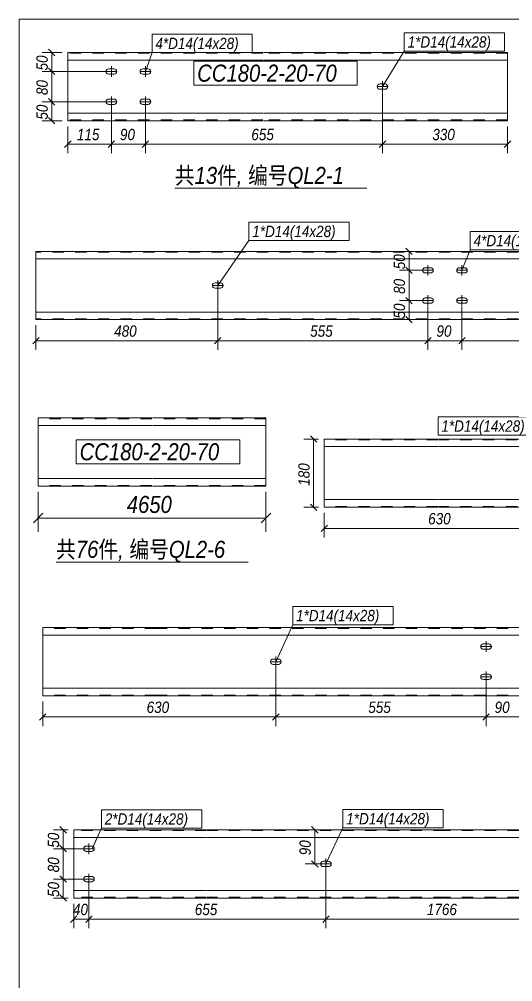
# Model space of a CAD drawing. Header units: millimetres. Extents: x 181 to 4047, y 165 to 2266.
# Drawn here: x 1558.9 to 1645.8, y 770.9 to 940.3 of the extents above; entities that cross this region are included whole.
import ezdxf

# ---------------------------------------------------------------- set-up
doc = ezdxf.new("R2010")
doc.units = ezdxf.units.MM
doc.linetypes.add('XKITLINE00', pattern=[0])
doc.linetypes.add('XKITLINE02', pattern=[4, 2, -2])
for name, color, linetype, lineweight in [('Bolt', 7, 'Continuous', 0), ('BoltMark', 3, 'Continuous', 0), ('DrawingSheet', 5, 'Continuous', 0), ('OtherObjectType', 1, 'Continuous', 0), ('Part', 2, 'Continuous', 0), ('PartMark', 3, 'Continuous', 0), ('Z-DIMENSIONS', 1, 'Continuous', 0)]:
    doc.layers.add(name, color=color, linetype=linetype, lineweight=lineweight)
doc.styles.add('Arial Italic', font='ariali.ttf')

msp = doc.modelspace()

# ---------------------------------------------------------------- linework, layer by layer
at = {"layer": 'Bolt', "color": 3, "linetype": 'XKITLINE00', "lineweight": 0}
for p, q in [((1575.14, 932.02), (1575.14, 930.16)), ((1581.14, 932.02), (1581.14, 930.16)), ((1574.24, 931.27), (1574.21, 931.09)), ((1574.21, 931.09), (1574.21, 931.09)), ((1574.21, 931.09), (1574.24, 930.91)), ((1576.08, 931.09), (1574.21, 931.09)), ((1574.35, 931.42), (1574.24, 931.27)), ((1574.24, 930.91), (1574.35, 930.76)), ((1574.5, 931.52), (1574.35, 931.42)), ((1574.35, 930.76), (1574.5, 930.66)), ((1574.68, 931.56), (1574.5, 931.52)), ((1574.5, 930.66), (1574.68, 930.62)), ((1575.61, 931.56), (1574.68, 931.56)), ((1574.68, 930.62), (1575.61, 930.62)), ((1575.79, 931.52), (1575.61, 931.56)), ((1575.61, 930.62), (1575.79, 930.66)), ((1575.94, 931.42), (1575.79, 931.52)), ((1575.79, 930.66), (1575.94, 930.76)), ((1576.04, 931.27), (1575.94, 931.42)), ((1575.94, 930.76), (1576.04, 930.91)), ((1576.08, 931.09), (1576.04, 931.27)), ((1576.04, 930.91), (1576.08, 931.09)), ((1576.08, 931.09), (1576.08, 931.09)), ((1580.24, 931.27), (1580.21, 931.09)), ((1580.21, 931.09), (1580.21, 931.09)), ((1580.21, 931.09), (1580.24, 930.91)), ((1582.08, 931.09), (1580.21, 931.09)), ((1580.35, 931.42), (1580.24, 931.27)), ((1580.24, 930.91), (1580.35, 930.76)), ((1580.5, 931.52), (1580.35, 931.42)), ((1580.35, 930.76), (1580.5, 930.66)), ((1580.68, 931.56), (1580.5, 931.52)), ((1580.5, 930.66), (1580.68, 930.62)), ((1581.61, 931.56), (1580.68, 931.56)), ((1580.68, 930.62), (1581.61, 930.62)), ((1581.79, 931.52), (1581.61, 931.56)), ((1581.61, 930.62), (1581.79, 930.66)), ((1581.94, 931.42), (1581.79, 931.52)), ((1581.79, 930.66), (1581.94, 930.76)), ((1582.04, 931.27), (1581.94, 931.42)), ((1581.94, 930.76), (1582.04, 930.91)), ((1582.08, 931.09), (1582.04, 931.27)), ((1582.04, 930.91), (1582.08, 931.09)), ((1582.08, 931.09), (1582.08, 931.09)), ((1621.97, 928.6), (1621.93, 928.42)), ((1621.93, 928.42), (1621.93, 928.42)), ((1621.93, 928.42), (1621.97, 928.25)), ((1623.8, 928.42), (1621.93, 928.42)), ((1622.07, 928.75), (1621.97, 928.6)), ((1621.97, 928.25), (1622.07, 928.09)), ((1622.22, 928.86), (1622.07, 928.75)), ((1622.4, 928.89), (1622.22, 928.86)), ((1623.33, 928.89), (1622.4, 928.89)), ((1622.87, 929.36), (1622.87, 927.49)), ((1623.51, 928.86), (1623.33, 928.89)), ((1623.66, 928.75), (1623.51, 928.86)), ((1623.77, 928.6), (1623.66, 928.75)), ((1623.66, 928.09), (1623.77, 928.25)), ((1623.8, 928.42), (1623.77, 928.6)), ((1623.77, 928.25), (1623.8, 928.42)), ((1623.8, 928.42), (1623.8, 928.42)), ((1575.14, 926.69), (1575.14, 924.82)), ((1581.14, 926.69), (1581.14, 924.82)), ((1622.07, 928.09), (1622.22, 927.99)), ((1622.22, 927.99), (1622.4, 927.96)), ((1622.4, 927.96), (1623.33, 927.96)), ((1623.33, 927.96), (1623.51, 927.99)), ((1623.51, 927.99), (1623.66, 928.09)), ((1574.24, 925.94), (1574.21, 925.76)), ((1574.21, 925.76), (1574.21, 925.76)), ((1574.21, 925.76), (1574.24, 925.58)), ((1576.08, 925.76), (1574.21, 925.76)), ((1574.35, 926.09), (1574.24, 925.94)), ((1574.24, 925.58), (1574.35, 925.43)), ((1574.5, 926.19), (1574.35, 926.09)), ((1574.35, 925.43), (1574.5, 925.33)), ((1574.68, 926.22), (1574.5, 926.19)), ((1574.5, 925.33), (1574.68, 925.29)), ((1575.61, 926.22), (1574.68, 926.22)), ((1574.68, 925.29), (1575.61, 925.29)), ((1575.79, 926.19), (1575.61, 926.22)), ((1575.61, 925.29), (1575.79, 925.33)), ((1575.94, 926.09), (1575.79, 926.19)), ((1575.79, 925.33), (1575.94, 925.43)), ((1576.04, 925.94), (1575.94, 926.09)), ((1575.94, 925.43), (1576.04, 925.58)), ((1576.08, 925.76), (1576.04, 925.94)), ((1576.04, 925.58), (1576.08, 925.76)), ((1576.08, 925.76), (1576.08, 925.76)), ((1580.24, 925.94), (1580.21, 925.76)), ((1580.21, 925.76), (1580.21, 925.76)), ((1580.21, 925.76), (1580.24, 925.58)), ((1582.08, 925.76), (1580.21, 925.76)), ((1580.35, 926.09), (1580.24, 925.94)), ((1580.24, 925.58), (1580.35, 925.43)), ((1580.5, 926.19), (1580.35, 926.09)), ((1580.35, 925.43), (1580.5, 925.33)), ((1580.68, 926.22), (1580.5, 926.19)), ((1580.5, 925.33), (1580.68, 925.29)), ((1581.61, 926.22), (1580.68, 926.22)), ((1580.68, 925.29), (1581.61, 925.29)), ((1581.79, 926.19), (1581.61, 926.22)), ((1581.61, 925.29), (1581.79, 925.33)), ((1581.94, 926.09), (1581.79, 926.19)), ((1581.79, 925.33), (1581.94, 925.43)), ((1582.04, 925.94), (1581.94, 926.09)), ((1581.94, 925.43), (1582.04, 925.58)), ((1582.08, 925.76), (1582.04, 925.94)), ((1582.04, 925.58), (1582.08, 925.76)), ((1582.08, 925.76), (1582.08, 925.76)), ((1629.97, 896.27), (1629.93, 896.1)), ((1629.93, 896.1), (1629.93, 896.1)), ((1629.93, 896.1), (1629.97, 895.92)), ((1631.8, 896.1), (1629.93, 896.1)), ((1630.07, 896.43), (1629.97, 896.27)), ((1630.22, 896.53), (1630.07, 896.43)), ((1630.4, 896.56), (1630.22, 896.53)), ((1631.33, 896.56), (1630.4, 896.56)), ((1630.86, 897.03), (1630.86, 895.16)), ((1631.51, 896.53), (1631.33, 896.56)), ((1631.66, 896.43), (1631.51, 896.53)), ((1631.76, 896.27), (1631.66, 896.43)), ((1631.8, 896.1), (1631.76, 896.27)), ((1631.76, 895.92), (1631.8, 896.1)), ((1631.8, 896.1), (1631.8, 896.1)), ((1635.97, 896.27), (1635.93, 896.1)), ((1635.93, 896.1), (1635.93, 896.1)), ((1635.93, 896.1), (1635.97, 895.92)), ((1637.8, 896.1), (1635.93, 896.1)), ((1636.07, 896.43), (1635.97, 896.27)), ((1636.22, 896.53), (1636.07, 896.43)), ((1636.4, 896.56), (1636.22, 896.53)), ((1637.33, 896.56), (1636.4, 896.56)), ((1636.86, 897.03), (1636.86, 895.16)), ((1637.51, 896.53), (1637.33, 896.56)), ((1637.66, 896.43), (1637.51, 896.53)), ((1637.76, 896.27), (1637.66, 896.43)), ((1637.8, 896.1), (1637.76, 896.27)), ((1637.76, 895.92), (1637.8, 896.1)), ((1637.8, 896.1), (1637.8, 896.1)), ((1593.86, 894.36), (1593.86, 892.5)), ((1629.97, 895.92), (1630.07, 895.77)), ((1630.07, 895.77), (1630.22, 895.66)), ((1630.22, 895.66), (1630.4, 895.63)), ((1630.4, 895.63), (1631.33, 895.63)), ((1631.33, 895.63), (1631.51, 895.66)), ((1631.51, 895.66), (1631.66, 895.77)), ((1631.66, 895.77), (1631.76, 895.92)), ((1635.97, 895.92), (1636.07, 895.77)), ((1636.07, 895.77), (1636.22, 895.66)), ((1636.22, 895.66), (1636.4, 895.63)), ((1636.4, 895.63), (1637.33, 895.63)), ((1637.33, 895.63), (1637.51, 895.66)), ((1637.51, 895.66), (1637.66, 895.77)), ((1637.66, 895.77), (1637.76, 895.92)), ((1592.97, 893.61), (1592.93, 893.43)), ((1592.93, 893.43), (1592.93, 893.43)), ((1592.93, 893.43), (1592.97, 893.25)), ((1594.8, 893.43), (1592.93, 893.43)), ((1593.07, 893.76), (1592.97, 893.61)), ((1592.97, 893.25), (1593.07, 893.1)), ((1593.22, 893.86), (1593.07, 893.76)), ((1593.07, 893.1), (1593.22, 893)), ((1593.4, 893.9), (1593.22, 893.86)), ((1593.22, 893), (1593.4, 892.96)), ((1594.33, 893.9), (1593.4, 893.9)), ((1593.4, 892.96), (1594.33, 892.96)), ((1594.51, 893.86), (1594.33, 893.9)), ((1594.33, 892.96), (1594.51, 893)), ((1594.66, 893.76), (1594.51, 893.86)), ((1594.51, 893), (1594.66, 893.1)), ((1594.76, 893.61), (1594.66, 893.76)), ((1594.66, 893.1), (1594.76, 893.25)), ((1594.8, 893.43), (1594.76, 893.61)), ((1594.76, 893.25), (1594.8, 893.43)), ((1594.8, 893.43), (1594.8, 893.43)), ((1629.97, 890.94), (1629.93, 890.76)), ((1630.07, 891.09), (1629.97, 890.94)), ((1630.22, 891.19), (1630.07, 891.09)), ((1630.4, 891.23), (1630.22, 891.19)), ((1631.33, 891.23), (1630.4, 891.23)), ((1630.86, 891.7), (1630.86, 889.83)), ((1631.51, 891.19), (1631.33, 891.23)), ((1631.66, 891.09), (1631.51, 891.19)), ((1631.76, 890.94), (1631.66, 891.09)), ((1631.8, 890.76), (1631.76, 890.94)), ((1635.97, 890.94), (1635.93, 890.76)), ((1636.07, 891.09), (1635.97, 890.94)), ((1636.22, 891.19), (1636.07, 891.09)), ((1636.4, 891.23), (1636.22, 891.19)), ((1637.33, 891.23), (1636.4, 891.23)), ((1636.86, 891.7), (1636.86, 889.83)), ((1637.51, 891.19), (1637.33, 891.23)), ((1637.66, 891.09), (1637.51, 891.19)), ((1637.76, 890.94), (1637.66, 891.09)), ((1637.8, 890.76), (1637.76, 890.94)), ((1629.93, 890.76), (1629.93, 890.76)), ((1629.93, 890.76), (1629.97, 890.58)), ((1631.8, 890.76), (1629.93, 890.76)), ((1629.97, 890.58), (1630.07, 890.43)), ((1630.07, 890.43), (1630.22, 890.33)), ((1630.22, 890.33), (1630.4, 890.3)), ((1630.4, 890.3), (1631.33, 890.3)), ((1631.33, 890.3), (1631.51, 890.33)), ((1631.51, 890.33), (1631.66, 890.43)), ((1631.66, 890.43), (1631.76, 890.58)), ((1631.76, 890.58), (1631.8, 890.76)), ((1631.8, 890.76), (1631.8, 890.76)), ((1635.93, 890.76), (1635.93, 890.76)), ((1635.93, 890.76), (1635.97, 890.58)), ((1637.8, 890.76), (1635.93, 890.76)), ((1635.97, 890.58), (1636.07, 890.43)), ((1636.07, 890.43), (1636.22, 890.33)), ((1636.22, 890.33), (1636.4, 890.3)), ((1636.4, 890.3), (1637.33, 890.3)), ((1637.33, 890.3), (1637.51, 890.33)), ((1637.51, 890.33), (1637.66, 890.43)), ((1637.66, 890.43), (1637.76, 890.58)), ((1637.76, 890.58), (1637.8, 890.76)), ((1637.8, 890.76), (1637.8, 890.76)), ((1640.19, 830.07), (1640.16, 829.89)), ((1640.3, 830.22), (1640.19, 830.07)), ((1640.45, 830.32), (1640.3, 830.22)), ((1640.63, 830.36), (1640.45, 830.32)), ((1641.56, 830.36), (1640.63, 830.36)), ((1641.09, 830.83), (1641.09, 828.96)), ((1641.74, 830.32), (1641.56, 830.36)), ((1641.89, 830.22), (1641.74, 830.32)), ((1641.99, 830.07), (1641.89, 830.22)), ((1642.03, 829.89), (1641.99, 830.07)), ((1640.16, 829.89), (1640.16, 829.89)), ((1640.16, 829.89), (1640.19, 829.71)), ((1642.03, 829.89), (1640.16, 829.89)), ((1640.19, 829.71), (1640.3, 829.56)), ((1640.3, 829.56), (1640.45, 829.46)), ((1640.45, 829.46), (1640.63, 829.43)), ((1640.63, 829.43), (1641.56, 829.43)), ((1641.56, 829.43), (1641.74, 829.46)), ((1641.74, 829.46), (1641.89, 829.56)), ((1641.89, 829.56), (1641.99, 829.71)), ((1641.99, 829.71), (1642.03, 829.89)), ((1642.03, 829.89), (1642.03, 829.89)), ((1603.19, 827.4), (1603.16, 827.23)), ((1603.16, 827.23), (1603.16, 827.23)), ((1603.16, 827.23), (1603.19, 827.05)), ((1605.03, 827.23), (1603.16, 827.23)), ((1603.3, 827.56), (1603.19, 827.4)), ((1603.19, 827.05), (1603.3, 826.9)), ((1603.45, 827.66), (1603.3, 827.56)), ((1603.3, 826.9), (1603.45, 826.79)), ((1603.63, 827.69), (1603.45, 827.66)), ((1603.45, 826.79), (1603.63, 826.76)), ((1604.56, 827.69), (1603.63, 827.69)), ((1603.63, 826.76), (1604.56, 826.76)), ((1604.09, 828.16), (1604.09, 826.29)), ((1604.74, 827.66), (1604.56, 827.69)), ((1604.56, 826.76), (1604.74, 826.79)), ((1604.89, 827.56), (1604.74, 827.66)), ((1604.74, 826.79), (1604.89, 826.9)), ((1604.99, 827.4), (1604.89, 827.56)), ((1604.89, 826.9), (1604.99, 827.05)), ((1605.03, 827.23), (1604.99, 827.4)), ((1604.99, 827.05), (1605.03, 827.23)), ((1605.03, 827.23), (1605.03, 827.23)), ((1640.3, 824.89), (1640.19, 824.74)), ((1640.45, 824.99), (1640.3, 824.89)), ((1640.63, 825.03), (1640.45, 824.99)), ((1641.56, 825.03), (1640.63, 825.03)), ((1641.09, 825.49), (1641.09, 823.63)), ((1641.74, 824.99), (1641.56, 825.03)), ((1641.89, 824.89), (1641.74, 824.99)), ((1641.99, 824.74), (1641.89, 824.89)), ((1640.19, 824.74), (1640.16, 824.56)), ((1640.16, 824.56), (1640.16, 824.56)), ((1640.16, 824.56), (1640.19, 824.38)), ((1642.03, 824.56), (1640.16, 824.56)), ((1640.19, 824.38), (1640.3, 824.23)), ((1640.3, 824.23), (1640.45, 824.13)), ((1640.45, 824.13), (1640.63, 824.09)), ((1640.63, 824.09), (1641.56, 824.09)), ((1641.56, 824.09), (1641.74, 824.13)), ((1641.74, 824.13), (1641.89, 824.23)), ((1641.89, 824.23), (1641.99, 824.38)), ((1642.03, 824.56), (1641.99, 824.74)), ((1641.99, 824.38), (1642.03, 824.56)), ((1642.03, 824.56), (1642.03, 824.56)), ((1570.3, 794.49), (1570.26, 794.31)), ((1570.4, 794.64), (1570.3, 794.49)), ((1570.55, 794.74), (1570.4, 794.64)), ((1570.73, 794.77), (1570.55, 794.74)), ((1571.66, 794.77), (1570.73, 794.77)), ((1571.19, 795.24), (1571.19, 793.37)), ((1571.84, 794.74), (1571.66, 794.77)), ((1571.99, 794.64), (1571.84, 794.74)), ((1572.09, 794.49), (1571.99, 794.64)), ((1572.13, 794.31), (1572.09, 794.49)), ((1570.26, 794.31), (1570.26, 794.31)), ((1570.26, 794.31), (1570.3, 794.13)), ((1572.13, 794.31), (1570.26, 794.31)), ((1570.3, 794.13), (1570.4, 793.98)), ((1570.4, 793.98), (1570.55, 793.88)), ((1570.55, 793.88), (1570.73, 793.84)), ((1570.73, 793.84), (1571.66, 793.84)), ((1571.66, 793.84), (1571.84, 793.88)), ((1571.84, 793.88), (1571.99, 793.98)), ((1571.99, 793.98), (1572.09, 794.13)), ((1572.09, 794.13), (1572.13, 794.31)), ((1572.13, 794.31), (1572.13, 794.31)), ((1612.02, 791.82), (1611.99, 791.64)), ((1611.99, 791.64), (1611.99, 791.64)), ((1611.99, 791.64), (1612.02, 791.46)), ((1613.85, 791.64), (1611.99, 791.64)), ((1612.12, 791.97), (1612.02, 791.82)), ((1612.02, 791.46), (1612.12, 791.31)), ((1612.27, 792.07), (1612.12, 791.97)), ((1612.12, 791.31), (1612.27, 791.21)), ((1612.45, 792.11), (1612.27, 792.07)), ((1612.27, 791.21), (1612.45, 791.17)), ((1613.39, 792.11), (1612.45, 792.11)), ((1612.45, 791.17), (1613.39, 791.17)), ((1612.92, 792.57), (1612.92, 790.71)), ((1613.56, 792.07), (1613.39, 792.11)), ((1613.39, 791.17), (1613.56, 791.21)), ((1613.72, 791.97), (1613.56, 792.07)), ((1613.56, 791.21), (1613.72, 791.31)), ((1613.82, 791.82), (1613.72, 791.97)), ((1613.72, 791.31), (1613.82, 791.46)), ((1613.85, 791.64), (1613.82, 791.82)), ((1613.82, 791.46), (1613.85, 791.64)), ((1613.85, 791.64), (1613.85, 791.64)), ((1570.4, 789.3), (1570.3, 789.15)), ((1570.55, 789.41), (1570.4, 789.3)), ((1570.73, 789.44), (1570.55, 789.41)), ((1571.66, 789.44), (1570.73, 789.44)), ((1571.19, 789.91), (1571.19, 788.04)), ((1571.84, 789.41), (1571.66, 789.44)), ((1571.99, 789.3), (1571.84, 789.41)), ((1572.09, 789.15), (1571.99, 789.3)), ((1570.3, 789.15), (1570.26, 788.97)), ((1570.26, 788.97), (1570.26, 788.97)), ((1570.26, 788.97), (1570.3, 788.8)), ((1572.13, 788.97), (1570.26, 788.97)), ((1570.3, 788.8), (1570.4, 788.64)), ((1570.4, 788.64), (1570.55, 788.54)), ((1570.55, 788.54), (1570.73, 788.51)), ((1570.73, 788.51), (1571.66, 788.51)), ((1571.66, 788.51), (1571.84, 788.54)), ((1571.84, 788.54), (1571.99, 788.64)), ((1571.99, 788.64), (1572.09, 788.8)), ((1572.13, 788.97), (1572.09, 789.15)), ((1572.09, 788.8), (1572.13, 788.97)), ((1572.13, 788.97), (1572.13, 788.97))]:
    msp.add_line(p, q, dxfattribs=at)
at = {"layer": 'BoltMark', "color": 3, "linetype": 'XKITLINE00', "lineweight": 0}
for p, q in [((1582.3, 937.63), (1599.95, 937.63)), ((1582.3, 934.43), (1582.3, 937.63)), ((1599.95, 934.43), (1599.95, 937.63)), ((1626.7, 937.88), (1644.36, 937.88)), ((1626.7, 934.68), (1626.7, 937.88)), ((1644.36, 934.68), (1644.36, 937.88)), ((1581.14, 931.09), (1582.3, 934.43)), ((1581.96, 933.45), (1581.14, 931.09)), ((1582.3, 934.43), (1599.95, 934.43)), ((1622.87, 928.42), (1626.7, 934.68)), ((1626.7, 934.68), (1644.36, 934.68)), ((1624.17, 930.56), (1622.87, 928.42)), ((1599.36, 904.55), (1617.02, 904.55)), ((1599.36, 901.35), (1599.36, 904.55)), ((1617.02, 901.35), (1617.02, 904.55)), ((1638.31, 902.92), (1655.97, 902.92)), ((1638.31, 899.72), (1638.31, 902.92)), ((1593.86, 893.43), (1599.36, 901.35)), ((1599.36, 901.35), (1617.02, 901.35)), ((1636.86, 896.1), (1638.31, 899.72)), ((1638.31, 899.72), (1655.97, 899.72)), ((1637.79, 898.42), (1636.86, 896.1)), ((1595.29, 895.48), (1593.86, 893.43)), ((1632.64, 870.29), (1650.29, 870.29)), ((1632.64, 867.09), (1632.64, 870.29)), ((1632.64, 867.09), (1650.29, 867.09)), ((1607.06, 836.94), (1624.72, 836.94)), ((1607.06, 833.74), (1607.06, 836.94)), ((1624.72, 833.74), (1624.72, 836.94)), ((1604.09, 827.23), (1607.06, 833.74)), ((1607.06, 833.74), (1624.72, 833.74)), ((1605.13, 829.5), (1604.09, 827.23)), ((1615.89, 801.19), (1633.54, 801.19)), ((1615.89, 797.99), (1615.89, 801.19)), ((1633.54, 797.99), (1633.54, 801.19)), ((1573.39, 801.14), (1591.04, 801.14)), ((1573.39, 797.94), (1573.39, 801.14)), ((1591.04, 797.94), (1591.04, 801.14)), ((1571.76, 794.31), (1573.39, 797.94)), ((1573.39, 797.94), (1591.04, 797.94)), ((1612.92, 791.64), (1615.89, 797.99)), ((1615.89, 797.99), (1633.54, 797.99)), ((1572.78, 796.59), (1571.76, 794.31)), ((1613.98, 793.91), (1612.92, 791.64))]:
    msp.add_line(p, q, dxfattribs=at)
at = {"layer": 'DrawingSheet', "color": 5, "linetype": 'XKITLINE00', "lineweight": 0}
for p, q in [((2058.25, 940.28), (1558.93, 940.28)), ((1558.93, 940.28), (1558.93, 589.73))]:
    msp.add_line(p, q, dxfattribs=at)
at = {"layer": 'OtherObjectType', "color": 6, "linetype": 'XKITLINE00', "lineweight": 0}
for p, q in [((1586.31, 910.55), (1620.1, 910.55)), ((1565.42, 844.75), (1599.21, 844.75))]:
    msp.add_line(p, q, dxfattribs=at)
at = {"layer": 'Part', "color": 2, "linetype": 'XKITLINE00', "lineweight": 0}
for p, q in [((1567.48, 922.42), (1567.48, 934.42)), ((1601.83, 934.42), (1567.48, 934.42)), ((1644.87, 934.42), (1601.93, 934.42)), ((1644.87, 922.42), (1644.87, 934.42)), ((1601.83, 933.09), (1567.48, 933.09)), ((1644.87, 933.09), (1601.93, 933.09)), ((1601.83, 923.76), (1567.48, 923.76)), ((1644.87, 923.76), (1601.93, 923.76)), ((1601.83, 922.42), (1567.48, 922.42)), ((1644.87, 922.42), (1601.93, 922.42)), ((1561.86, 887.43), (1561.86, 899.43)), ((1694.76, 899.43), (1561.86, 899.43)), ((1694.76, 898.1), (1561.86, 898.1)), ((1694.76, 888.76), (1561.86, 888.76)), ((1561.86, 887.43), (1694.76, 887.43)), ((1562.26, 858.13), (1562.26, 870.13)), ((1582.26, 870.13), (1562.26, 870.13)), ((1602.36, 870.13), (1582.36, 870.13)), ((1602.36, 858.13), (1602.36, 870.13)), ((1582.26, 868.79), (1562.26, 868.79)), ((1602.36, 868.79), (1582.36, 868.79)), ((1612.62, 854.41), (1612.62, 866.41)), ((1632.62, 866.41), (1612.62, 866.41)), ((1754.55, 866.41), (1632.72, 866.41)), ((1632.62, 865.07), (1612.62, 865.07)), ((1754.55, 865.07), (1632.72, 865.07)), ((1582.26, 859.46), (1562.26, 859.46)), ((1602.36, 859.46), (1582.36, 859.46)), ((1582.26, 858.13), (1562.26, 858.13)), ((1602.36, 858.13), (1582.36, 858.13)), ((1632.62, 855.74), (1612.62, 855.74)), ((1754.55, 855.74), (1632.72, 855.74)), ((1612.62, 854.41), (1632.62, 854.41)), ((1632.72, 854.41), (1754.55, 854.41)), ((1563.06, 833.23), (1563.06, 821.23)), ((1563.06, 833.23), (1583.06, 833.23)), ((1583.06, 831.89), (1563.06, 831.89)), ((1583.16, 833.23), (1704.99, 833.23)), ((1704.99, 831.89), (1583.16, 831.89)), ((1583.06, 822.56), (1563.06, 822.56)), ((1704.99, 822.56), (1583.16, 822.56)), ((1563.06, 821.23), (1583.06, 821.23)), ((1583.16, 821.23), (1704.99, 821.23)), ((1568.53, 797.64), (1568.53, 785.64)), ((1591.89, 797.64), (1568.53, 797.64)), ((1591.89, 796.31), (1568.53, 796.31)), ((1633.82, 797.64), (1591.99, 797.64)), ((1633.82, 796.31), (1591.99, 796.31)), ((1678.85, 797.64), (1633.92, 797.64)), ((1678.85, 796.31), (1633.92, 796.31)), ((1591.89, 786.97), (1568.53, 786.97)), ((1633.82, 786.97), (1591.99, 786.97)), ((1678.85, 786.97), (1633.92, 786.97)), ((1568.53, 785.64), (1591.89, 785.64)), ((1591.99, 785.64), (1633.82, 785.64)), ((1633.92, 785.64), (1678.85, 785.64))]:
    msp.add_line(p, q, dxfattribs=at)
at = {"layer": 'Part', "color": 7, "linetype": 'XKITLINE02', "lineweight": 0}
for p, q in [((1601.83, 934.29), (1567.48, 934.29)), ((1644.87, 934.29), (1601.93, 934.29)), ((1601.83, 922.56), (1567.48, 922.56)), ((1644.87, 922.56), (1601.93, 922.56)), ((1694.76, 899.3), (1561.86, 899.3)), ((1694.76, 887.56), (1561.86, 887.56)), ((1582.26, 869.99), (1562.26, 869.99)), ((1602.36, 869.99), (1582.36, 869.99)), ((1632.62, 866.27), (1612.62, 866.27)), ((1754.55, 866.27), (1632.72, 866.27)), ((1582.26, 858.26), (1562.26, 858.26)), ((1602.36, 858.26), (1582.36, 858.26)), ((1632.62, 854.54), (1612.62, 854.54)), ((1754.55, 854.54), (1632.72, 854.54)), ((1583.06, 833.09), (1563.06, 833.09)), ((1704.99, 833.09), (1583.16, 833.09)), ((1583.06, 821.36), (1563.06, 821.36)), ((1704.99, 821.36), (1583.16, 821.36)), ((1591.89, 797.51), (1568.53, 797.51)), ((1633.82, 797.51), (1591.99, 797.51)), ((1678.85, 797.51), (1633.92, 797.51)), ((1591.89, 785.77), (1568.53, 785.77)), ((1633.82, 785.77), (1591.99, 785.77)), ((1678.85, 785.77), (1633.92, 785.77))]:
    msp.add_line(p, q, dxfattribs=at)
at = {"layer": 'PartMark', "color": 1, "linetype": 'XKITLINE00', "lineweight": 0}
for p, q in [((1589.66, 932.9), (1618.43, 932.9)), ((1589.66, 928.7), (1589.66, 932.9)), ((1618.43, 928.7), (1618.43, 932.9)), ((1589.66, 928.7), (1618.43, 928.7)), ((1568.97, 866.27), (1597.74, 866.27)), ((1568.97, 862.07), (1568.97, 866.27)), ((1597.74, 862.07), (1597.74, 866.27)), ((1568.97, 862.07), (1597.74, 862.07))]:
    msp.add_line(p, q, dxfattribs=at)
at = {"layer": 'Z-DIMENSIONS', "color": 4, "linetype": 'XKITLINE00', "lineweight": 0}
for p, q in [((1564.08, 934.99), (1565.21, 933.86)), ((1566.48, 934.42), (1562.95, 934.42)), ((1564.65, 931.09), (1564.65, 934.42)), ((1564.08, 931.66), (1565.21, 930.53)), ((1564.08, 931.66), (1565.21, 930.53)), ((1574.14, 931.09), (1562.95, 931.09)), ((1574.14, 931.09), (1562.95, 931.09)), ((1564.65, 925.76), (1564.65, 931.09)), ((1622.87, 927.42), (1622.87, 916.7)), ((1622.87, 927.42), (1622.87, 916.7)), ((1574.14, 925.76), (1562.95, 925.76)), ((1574.14, 925.76), (1562.95, 925.76)), ((1564.08, 926.32), (1565.21, 925.19)), ((1564.08, 926.32), (1565.21, 925.19)), ((1564.65, 922.42), (1564.65, 925.76)), ((1575.14, 924.76), (1575.14, 916.7)), ((1575.14, 924.76), (1575.14, 916.7)), ((1581.14, 924.76), (1581.14, 916.7)), ((1581.14, 924.76), (1581.14, 916.7)), ((1566.48, 922.42), (1562.95, 922.42)), ((1564.08, 922.99), (1565.21, 921.86)), ((1567.48, 921.42), (1567.48, 916.7)), ((1644.87, 921.42), (1644.87, 916.7)), ((1568.04, 918.86), (1566.91, 917.73)), ((1567.48, 918.3), (1575.14, 918.3)), ((1575.71, 918.86), (1574.58, 917.73)), ((1575.71, 918.86), (1574.58, 917.73)), ((1575.14, 918.3), (1581.14, 918.3)), ((1581.71, 918.86), (1580.58, 917.73)), ((1581.71, 918.86), (1580.58, 917.73)), ((1581.14, 918.3), (1622.87, 918.3)), ((1623.43, 918.86), (1622.3, 917.73)), ((1623.43, 918.86), (1622.3, 917.73)), ((1622.87, 918.3), (1644.87, 918.3)), ((1645.43, 918.86), (1644.3, 917.73)), ((1629.86, 899.43), (1625.84, 899.43)), ((1626.97, 899.99), (1628.1, 898.86)), ((1627.54, 896.1), (1627.54, 899.43)), ((1629.86, 896.1), (1625.84, 896.1)), ((1629.86, 896.1), (1625.84, 896.1)), ((1626.97, 896.66), (1628.1, 895.53)), ((1626.97, 896.66), (1628.1, 895.53)), ((1627.54, 890.76), (1627.54, 896.1)), ((1593.86, 892.43), (1593.86, 882.11)), ((1593.86, 892.43), (1593.86, 882.11)), ((1626.97, 891.33), (1628.1, 890.2)), ((1626.97, 891.33), (1628.1, 890.2)), ((1629.86, 890.76), (1625.84, 890.76)), ((1629.86, 890.76), (1625.84, 890.76)), ((1627.54, 887.43), (1627.54, 890.76)), ((1630.86, 889.76), (1630.86, 882.11)), ((1630.86, 889.76), (1630.86, 882.11)), ((1636.86, 889.76), (1636.86, 882.11)), ((1636.86, 889.76), (1636.86, 882.11)), ((1626.97, 887.99), (1628.1, 886.86)), ((1561.86, 886.43), (1561.86, 882.11)), ((1629.86, 887.43), (1625.84, 887.43)), ((1562.43, 884.28), (1561.3, 883.15)), ((1594.43, 884.28), (1593.3, 883.15)), ((1594.43, 884.28), (1593.3, 883.15)), ((1631.43, 884.28), (1630.3, 883.15)), ((1631.43, 884.28), (1630.3, 883.15)), ((1637.43, 884.28), (1636.3, 883.15)), ((1637.43, 884.28), (1636.3, 883.15)), ((1561.86, 883.71), (1593.86, 883.71)), ((1593.86, 883.71), (1630.86, 883.71)), ((1630.86, 883.71), (1636.86, 883.71)), ((1636.86, 883.71), (1673.86, 883.71)), ((1611.62, 866.41), (1609.05, 866.41)), ((1610.19, 866.97), (1611.32, 865.84)), ((1610.75, 854.41), (1610.75, 866.41)), ((1562.26, 857.13), (1562.26, 850.1)), ((1602.36, 857.13), (1602.36, 850.1)), ((1611.62, 854.41), (1609.05, 854.41)), ((1610.19, 854.97), (1611.32, 853.84)), ((1563.11, 853.35), (1561.41, 851.65)), ((1562.26, 852.5), (1602.36, 852.5)), ((1603.21, 853.35), (1601.51, 851.65)), ((1612.62, 853.41), (1612.62, 849.09)), ((1613.19, 851.26), (1612.06, 850.13)), ((1612.62, 850.69), (1653.66, 850.69)), ((1604.09, 826.23), (1604.09, 815.91)), ((1604.09, 826.23), (1604.09, 815.91)), ((1641.09, 823.56), (1641.09, 815.91)), ((1641.09, 823.56), (1641.09, 815.91)), ((1563.06, 820.23), (1563.06, 815.91)), ((1563.63, 818.08), (1562.49, 816.94)), ((1563.06, 817.51), (1604.09, 817.51)), ((1604.66, 818.08), (1603.53, 816.94)), ((1604.66, 818.08), (1603.53, 816.94)), ((1604.09, 817.51), (1641.09, 817.51)), ((1641.66, 818.08), (1640.53, 816.94)), ((1641.66, 818.08), (1640.53, 816.94)), ((1641.09, 817.51), (1647.09, 817.51)), ((1566.09, 798.21), (1567.22, 797.08)), ((1610.39, 798.21), (1611.52, 797.08)), ((1567.53, 797.64), (1564.96, 797.64)), ((1566.66, 794.31), (1566.66, 797.64)), ((1611.92, 797.64), (1609.25, 797.64)), ((1610.95, 791.64), (1610.95, 797.64)), ((1566.09, 794.87), (1567.22, 793.74)), ((1566.09, 794.87), (1567.22, 793.74)), ((1570.19, 794.31), (1564.96, 794.31)), ((1570.19, 794.31), (1564.96, 794.31)), ((1566.66, 788.97), (1566.66, 794.31)), ((1611.92, 791.64), (1609.25, 791.64)), ((1610.39, 792.21), (1611.52, 791.08)), ((1566.09, 789.54), (1567.22, 788.41)), ((1566.09, 789.54), (1567.22, 788.41)), ((1612.92, 790.64), (1612.92, 780.33)), ((1612.92, 790.64), (1612.92, 780.33)), ((1570.19, 788.97), (1564.96, 788.97)), ((1570.19, 788.97), (1564.96, 788.97)), ((1566.66, 785.64), (1566.66, 788.97)), ((1571.19, 787.97), (1571.19, 780.33)), ((1571.19, 787.97), (1571.19, 780.33)), ((1566.09, 786.21), (1567.22, 785.08)), ((1567.53, 785.64), (1564.96, 785.64)), ((1568.53, 784.64), (1568.53, 780.33)), ((1569.09, 782.49), (1567.96, 781.36)), ((1568.53, 781.93), (1571.19, 781.93)), ((1571.76, 782.49), (1570.63, 781.36)), ((1571.76, 782.49), (1570.63, 781.36)), ((1571.19, 781.93), (1612.92, 781.93)), ((1613.49, 782.49), (1612.35, 781.36)), ((1613.49, 782.49), (1612.35, 781.36)), ((1612.92, 781.93), (1654.38, 781.93))]:
    msp.add_line(p, q, dxfattribs=at)
at = {"layer": 'Z-DIMENSIONS', "color": 3}
for p in [(1564.65, 934.42), (1564.65, 931.09), (1564.65, 931.09), (1564.65, 925.76), (1564.65, 925.76), (1564.65, 922.42), (1567.48, 918.3), (1575.14, 918.3), (1575.14, 918.3), (1581.14, 918.3), (1581.14, 918.3), (1622.87, 918.3), (1622.87, 918.3), (1644.87, 918.3), (1627.54, 899.43), (1627.54, 896.1), (1627.54, 896.1), (1627.54, 890.76), (1627.54, 890.76), (1627.54, 887.43), (1561.86, 883.71), (1593.86, 883.71), (1593.86, 883.71), (1630.86, 883.71), (1630.86, 883.71), (1636.86, 883.71), (1636.86, 883.71), (1610.75, 866.41), (1610.75, 854.41), (1562.26, 852.5), (1602.36, 852.5), (1612.62, 850.69), (1563.06, 817.51), (1604.09, 817.51), (1604.09, 817.51), (1641.09, 817.51), (1641.09, 817.51), (1566.66, 797.64), (1610.95, 797.64), (1566.66, 794.31), (1566.66, 794.31), (1610.95, 791.64), (1566.66, 788.97), (1566.66, 788.97), (1566.66, 785.64), (1568.53, 781.93), (1571.19, 781.93), (1571.19, 781.93), (1612.92, 781.93), (1612.92, 781.93)]:
    msp.add_point(p, dxfattribs=at)

# ---------------------------------------------------------------- texts
at = {"layer": 'BoltMark', "color": 7, "style": 'Arial Italic', "width": 0.85}
for s, p in [('4*D14(14x28)', (1582.9, 935.03)), ('1*D14(14x28)', (1627.3, 935.28)), ('1*D14(14x28)', (1599.96, 901.95)), ('4*D14(14x28)', (1638.91, 900.32)), ('1*D14(14x28)', (1633.24, 867.69)), ('1*D14(14x28)', (1607.66, 834.34)), ('2*D14(14x28)', (1573.99, 798.54)), ('1*D14(14x28)', (1616.49, 798.59))]:
    msp.add_text(s, height=2, dxfattribs=at).set_placement(p)
at = {"layer": 'OtherObjectType', "color": 6, "style": 'Arial Italic', "width": 0.85}
for s, p in [('共13件, 编号QL2-1', (1586.31, 911.3)), ('共76件, 编号QL2-6', (1565.42, 845.5))]:
    msp.add_text(s, height=3, dxfattribs=at).set_placement(p)
at = {"layer": 'PartMark', "color": 7, "style": 'Arial Italic', "width": 0.85}
for p in [(1590.26, 929.3), (1569.57, 862.67)]:
    msp.add_text('CC180-2-20-70', height=3, dxfattribs=at).set_placement(p)
at = {"layer": 'Z-DIMENSIONS', "color": 3, "style": 'Arial Italic', "width": 0.85}
for s, p in [('50', (1563.95, 931.27)), ('80', (1563.95, 926.94)), ('50', (1563.95, 922.61)), ('50', (1626.84, 896.28)), ('80', (1626.84, 891.95)), ('50', (1626.84, 887.61)), ('180', (1610.05, 858.18)), ('50', (1565.96, 794.49)), ('90', (1610.25, 793.16)), ('80', (1565.96, 790.16)), ('50', (1565.96, 785.82))]:
    msp.add_text(s, height=2, rotation=90.0002, dxfattribs=at).set_placement(p)
for s, height, p in [('115', 2, (1569.08, 919)), ('90', 2, (1576.66, 919)), ('655', 2, (1599.78, 919)), ('330', 2, (1631.64, 919)), ('480', 2, (1575.64, 884.41)), ('555', 2, (1610.14, 884.41)), ('90', 2, (1632.38, 884.41)), ('4650', 3, (1577.86, 853.4)), ('630', 2, (1630.91, 851.39)), ('630', 2, (1581.35, 818.21)), ('555', 2, (1620.37, 818.21)), ('90', 2, (1642.61, 818.21)), ('40', 2, (1568.38, 782.63)), ('655', 2, (1589.83, 782.63)), ('1766', 2, (1630.68, 782.63))]:
    msp.add_text(s, height=height, dxfattribs=at).set_placement(p)

doc.saveas('drawing.dxf')
